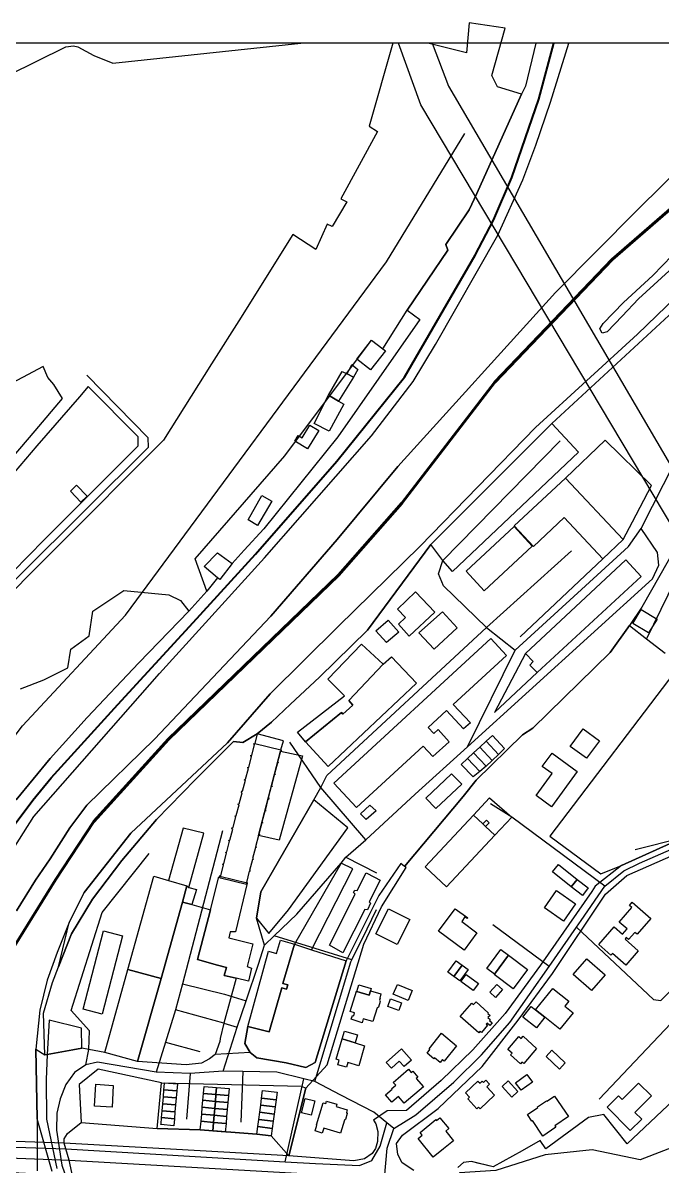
# Model space of a CAD drawing. Header units: millimetres. Extents: x 2635158 to 2636580, y 5834609 to 5836244.
# Drawn here: x 2635887 to 2636179, y 5835722 to 5836244 of the extents above; entities that cross this region are included whole.
import ezdxf

# ---------------------------------------------------------------- set-up
doc = ezdxf.new("R2010")
doc.units = ezdxf.units.MM
for name, color, linetype in [('IRT_OpenStreetMap_Vector geometry_amenity_parking', 44, 'Continuous'), ('IRT_OpenStreetMap_Vector geometry_barrier_fence', 90, 'Continuous'), ('IRT_OpenStreetMap_Vector geometry_building_civic', 10, 'Continuous'), ('IRT_OpenStreetMap_Vector geometry_building_commercial', 10, 'Continuous'), ('IRT_OpenStreetMap_Vector geometry_building_garage', 10, 'Continuous'), ('IRT_OpenStreetMap_Vector geometry_building_house', 10, 'Continuous'), ('IRT_OpenStreetMap_Vector geometry_building_industrial', 10, 'Continuous'), ('IRT_OpenStreetMap_Vector geometry_building_residential', 10, 'Continuous'), ('IRT_OpenStreetMap_Vector geometry_building_retail', 10, 'Continuous'), ('IRT_OpenStreetMap_Vector geometry_building_yes', 10, 'Continuous'), ('IRT_OpenStreetMap_Vector geometry_highway_living_street', 220, 'Continuous'), ('IRT_OpenStreetMap_Vector geometry_highway_path', 220, 'Continuous'), ('IRT_OpenStreetMap_Vector geometry_highway_residential', 220, 'Continuous'), ('IRT_OpenStreetMap_Vector geometry_highway_secondary', 220, 'Continuous'), ('IRT_OpenStreetMap_Vector geometry_highway_service', 220, 'Continuous'), ('IRT_OpenStreetMap_Vector geometry_highway_steps', 220, 'Continuous'), ('IRT_OpenStreetMap_Vector geometry_landuse_brownfield', 60, 'Continuous'), ('IRT_OpenStreetMap_Vector geometry_landuse_commercial', 60, 'Continuous'), ('IRT_OpenStreetMap_Vector geometry_landuse_forest', 60, 'Continuous'), ('IRT_OpenStreetMap_Vector geometry_landuse_garages', 60, 'Continuous'), ('IRT_OpenStreetMap_Vector geometry_landuse_grass', 60, 'Continuous'), ('IRT_OpenStreetMap_Vector geometry_landuse_residential', 60, 'Continuous'), ('IRT_OpenStreetMap_Vector geometry_man_made_bridge', 30, 'Continuous'), ('IRT_OpenStreetMap_Vector geometry_natural_bare_rock', 72, 'Continuous'), ('IRT_OpenStreetMap_Vector geometry_natural_cliff', 72, 'Continuous'), ('IRT_OpenStreetMap_Vector geometry_natural_scrub', 72, 'Continuous'), ('IRT_OpenStreetMap_Vector geometry_power_line', 154, 'Continuous'), ('IRT_OpenStreetMap_Vector geometry_power_minor_line', 154, 'Continuous'), ('IRT_OpenStreetMap_Vector geometry_unknown', 7, 'Continuous')]:
    doc.layers.add(name, color=color, linetype=linetype)
for name, color, linetype, lineweight in [('IRT_OpenStreetMap_Vector geometry_highway_footway', 220, 'Continuous', 30), ('IRT_OpenStreetMap_Vector geometry_highway_primary', 220, 'Continuous', 40), ('IRT_OpenStreetMap_Vector geometry_waterway_river', 130, 'Continuous', 60)]:
    doc.layers.add(name, color=color, linetype=linetype, lineweight=lineweight)

msp = doc.modelspace()

# ---------------------------------------------------------------- linework, layer by layer
msp.add_lwpolyline([(2635161.27, 5834613.55), (2636575.35, 5834613.55), (2636575.35, 5836234.65), (2635161.27, 5836234.65)], close=True)
at = {"layer": 'IRT_OpenStreetMap_Vector geometry_amenity_parking'}
for points in [[(2636083.36, 5835993.41), (2636078.96, 5835998.54), (2636073.55, 5836005.74), (2636128.69, 5836061.09), (2636140.91, 5836047.93), (2636083.36, 5835993.41)], [(2636051.8, 5835951.05), (2636055.51, 5835954.44), (2636066.94, 5835942.42), (2636026.64, 5835904.4), (2636016.22, 5835915.63), (2636032.75, 5835929), (2636033.3, 5835928.34), (2636037.83, 5835932.36), (2636036.1, 5835934.5), (2636051.8, 5835951.05)], [(2636004.78, 5835911.45), (2636014.81, 5835909.29), (2636004.3, 5835870.77), (2635994.8, 5835872.84), (2636004.78, 5835911.45)], [(2635995.88, 5835847.11), (2635993.92, 5835835.17), (2635999.46, 5835828.19), (2636008.54, 5835839), (2636035.62, 5835876.42), (2636020.12, 5835889.21), (2635995.88, 5835847.11)], [(2636093.03, 5835882.2), (2636100.24, 5835890.02), (2636110.49, 5835881.26), (2636102.78, 5835873.07), (2636098.53, 5835877.06), (2636100.14, 5835878.73), (2636098.86, 5835879.92), (2636097.29, 5835878.21), (2636093.03, 5835882.2)], [(2636011.28, 5835823.2), (2636019, 5835820.71), (2636037.91, 5835857.63), (2636032.58, 5835860.28), (2636011.28, 5835823.2)], [(2635984.55, 5835807.72), (2635978.95, 5835787.16), (2635977.31, 5835780.12), (2635977.1, 5835778.75), (2635975.02, 5835772.95), (2635972.47, 5835770.91), (2635968.83, 5835768.94), (2635961.7, 5835768.18), (2635939.51, 5835769.65), (2635950.3, 5835807.56), (2635960.01, 5835842.49), (2635964.35, 5835841.31), (2635972.8, 5835839), (2635966.98, 5835816.2), (2635976.03, 5835813.71), (2635980.13, 5835812.58), (2635979.14, 5835808.97), (2635984.55, 5835807.72)], [(2635924.02, 5835829.35), (2635932.66, 5835827.12), (2635923.33, 5835791.37), (2635914.68, 5835793.61), (2635924.02, 5835829.35)], [(2635899.2, 5835788.51), (2635898.2, 5835772.92), (2635914.07, 5835775.75), (2635913.97, 5835784.85), (2635899.2, 5835788.51)]]:
    msp.add_lwpolyline(points, dxfattribs=at)
at = {"layer": 'IRT_OpenStreetMap_Vector geometry_barrier_fence'}
for points in [[(2635858.53, 5836017.6), (2635892.76, 5836057.62), (2635905.27, 5836072.37), (2635901.38, 5836078.78), (2635898.5, 5836082.09), (2635896.43, 5836086.99), (2635780.48, 5836025.44)], [(2635875.27, 5835985.91), (2635896.94, 5836007.94), (2635939.79, 5836050.83), (2635939.87, 5836054.91), (2635917.04, 5836077.92), (2635913.06, 5836073.27), (2635893.5, 5836050.83), (2635862.41, 5836014.28)], [(2635813.33, 5835914.94), (2635901.38, 5836003.19), (2635951.43, 5836053.36)], [(2636161.37, 5836008), (2636165.61, 5836016.09), (2636174.27, 5836032.64), (2636153.09, 5836053.48), (2636134.93, 5836036.13)], [(2636152.12, 5835999.18), (2636114.28, 5835963.58)], [(2635989.88, 5835785.68), (2635988.61, 5835777.95), (2635990.96, 5835773.72), (2635994.02, 5835771.29), (2636007.39, 5835769.13), (2636016.44, 5835766.91), (2636020.73, 5835769.24), (2636034.81, 5835815.63)]]:
    msp.add_lwpolyline(points, dxfattribs=at)
at = {"layer": 'IRT_OpenStreetMap_Vector geometry_building_civic'}
for points in [[(2636012.64, 5835920.1), (2636034.04, 5835936.64), (2636026.42, 5835944.33), (2636041.79, 5835960.27), (2636051.8, 5835951.05), (2636036.1, 5835934.5), (2636037.83, 5835932.36), (2636033.3, 5835928.34), (2636032.75, 5835929), (2636016.22, 5835915.63), (2636012.64, 5835920.1)], [(2635989.85, 5835903.62), (2635989.97, 5835904.09), (2635990.3, 5835903.99), (2635991.59, 5835908.96), (2635991.24, 5835909.05), (2635991.36, 5835909.51), (2635991.7, 5835909.42), (2635993, 5835914.43), (2635992.65, 5835914.52), (2635992.8, 5835915.04), (2635993.13, 5835914.95), (2636004.93, 5835911.95), (2636005.13, 5835911.89), (2636005.07, 5835911.38), (2636004.78, 5835911.45), (2636003.48, 5835906.38), (2636003.75, 5835906.31), (2636003.67, 5835905.97), (2636003.39, 5835906.04), (2636002.07, 5835900.97), (2636002.35, 5835900.88), (2636002.28, 5835900.56), (2636001.99, 5835900.63), (2636000.67, 5835895.56), (2636000.96, 5835895.47), (2636000.87, 5835895.13), (2636000.58, 5835895.2), (2635999.27, 5835890.13), (2635999.55, 5835890.06), (2635999.39, 5835889.39), (2635999.1, 5835889.46), (2635997.78, 5835884.36), (2635998.07, 5835884.28), (2635997.98, 5835883.96), (2635997.69, 5835884.02), (2635996.38, 5835878.95), (2635996.66, 5835878.87), (2635996.57, 5835878.52), (2635996.29, 5835878.61), (2635994.98, 5835873.53), (2635995.27, 5835873.46), (2635995.08, 5835872.77), (2635994.8, 5835872.84), (2635993.49, 5835867.78), (2635993.78, 5835867.7), (2635993.7, 5835867.37), (2635993.41, 5835867.44), (2635992.08, 5835862.32), (2635992.37, 5835862.24), (2635992.28, 5835861.9), (2635991.99, 5835861.97), (2635990.68, 5835856.89), (2635990.96, 5835856.82), (2635990.88, 5835856.48), (2635990.59, 5835856.55), (2635989.29, 5835851.48), (2635989.57, 5835851.42), (2635989.58, 5835851.06), (2635977.13, 5835854.23), (2635977.16, 5835854.58), (2635977.51, 5835854.51), (2635978.8, 5835859.49), (2635978.46, 5835859.58), (2635978.58, 5835860.05), (2635978.92, 5835859.95), (2635980.21, 5835864.95), (2635979.87, 5835865.03), (2635979.98, 5835865.46), (2635980.31, 5835865.37), (2635981.6, 5835870.37), (2635981.28, 5835870.45), (2635981.39, 5835870.9), (2635981.73, 5835870.82), (2635983.01, 5835875.78), (2635982.67, 5835875.87), (2635982.87, 5835876.67), (2635983.22, 5835876.57), (2635984.49, 5835881.53), (2635984.15, 5835881.61), (2635984.28, 5835882.06), (2635984.61, 5835881.97), (2635985.9, 5835886.96), (2635985.56, 5835887.05), (2635985.68, 5835887.51), (2635986.02, 5835887.42), (2635987.3, 5835892.39), (2635986.96, 5835892.49), (2635987.15, 5835893.23), (2635987.5, 5835893.14), (2635988.78, 5835898.14), (2635988.45, 5835898.22), (2635988.56, 5835898.66), (2635988.9, 5835898.56), (2635990.18, 5835903.54), (2635989.85, 5835903.62)], [(2636093.03, 5835882.2), (2636097.29, 5835878.21), (2636098.53, 5835877.06), (2636102.78, 5835873.07), (2636080.69, 5835849.46), (2636070.86, 5835858.57), (2636093.03, 5835882.2)]]:
    msp.add_lwpolyline(points, dxfattribs=at)
at = {"layer": 'IRT_OpenStreetMap_Vector geometry_building_commercial'}
msp.add_lwpolyline([(2635962.05, 5835849.93), (2635960.01, 5835842.49), (2635950.3, 5835807.56), (2635935.11, 5835811.72), (2635946.96, 5835854.34), (2635953.61, 5835852.4), (2635962.05, 5835849.93)], dxfattribs=at)
at = {"layer": 'IRT_OpenStreetMap_Vector geometry_building_garage'}
for points in [[(2636039.66, 5836090.45), (2636046.43, 5836099.01), (2636051.56, 5836095.13), (2636052.79, 5836094.21), (2636045.96, 5836085.53), (2636039.66, 5836090.45)], [(2636131.73, 5835859.65), (2636140.31, 5835852.79), (2636137.62, 5835849.51), (2636129.09, 5835856.36), (2636131.73, 5835859.65)], [(2636081.23, 5835810.53), (2636085.13, 5835815.7), (2636087.84, 5835813.72), (2636084.03, 5835808.5), (2636081.23, 5835810.53)], [(2636086.73, 5835806.53), (2636084.03, 5835808.5), (2636087.84, 5835813.72), (2636090.55, 5835811.74), (2636086.73, 5835806.53)], [(2636089.56, 5835809.42), (2636095.21, 5835805.29), (2636092.79, 5835802.05), (2636087.16, 5835806.19), (2636089.56, 5835809.42)], [(2636045.37, 5835800.01), (2636039.67, 5835801.68), (2636040.64, 5835804.66), (2636046.25, 5835803.01), (2636045.95, 5835801.95), (2636045.37, 5835800.01)], [(2636039.99, 5835781.81), (2636038.93, 5835778.17), (2636032.98, 5835779.96), (2636034.06, 5835783.6), (2636039.99, 5835781.81)], [(2636064.68, 5835770.32), (2636061.38, 5835767.35), (2636059.08, 5835769.89), (2636055.46, 5835766.62), (2636053.15, 5835769.19), (2636060.07, 5835775.42), (2636064.68, 5835770.32)], [(2636134.9, 5835769.06), (2636132.19, 5835766.22), (2636126.1, 5835772.01), (2636128.8, 5835774.85), (2636134.9, 5835769.06)], [(2635951.61, 5835756.68), (2635951.86, 5835759.63), (2635951.71, 5835759.66), (2635951.73, 5835759.95), (2635957.78, 5835759.48), (2635957.48, 5835756.22), (2635951.61, 5835756.68)], [(2635969.97, 5835758.32), (2635975.65, 5835757.87), (2635975.37, 5835754.6), (2635969.67, 5835755.1), (2635969.97, 5835758.32)], [(2635975.65, 5835757.87), (2635981.34, 5835757.38), (2635981.06, 5835754.11), (2635975.37, 5835754.6), (2635975.65, 5835757.87)], [(2636110.54, 5835753.38), (2636106.02, 5835758.32), (2636108.84, 5835760.86), (2636113.28, 5835755.95), (2636110.54, 5835753.38)], [(2635951.09, 5835750.34), (2635951.35, 5835753.54), (2635957.21, 5835753.07), (2635956.93, 5835749.87), (2635951.09, 5835750.34)], [(2635951.35, 5835753.54), (2635951.61, 5835756.68), (2635957.48, 5835756.22), (2635957.21, 5835753.07), (2635951.35, 5835753.54)], [(2635974.82, 5835748.29), (2635969.12, 5835748.78), (2635969.4, 5835751.96), (2635975.1, 5835751.47), (2635974.82, 5835748.29)], [(2635975.1, 5835751.47), (2635969.4, 5835751.96), (2635969.67, 5835755.1), (2635975.37, 5835754.6), (2635975.1, 5835751.47)], [(2635981.06, 5835754.11), (2635980.78, 5835750.97), (2635975.1, 5835751.47), (2635975.37, 5835754.6), (2635981.06, 5835754.11)], [(2635995.79, 5835749.77), (2635996.21, 5835752.93), (2636002.85, 5835752.17), (2636002.42, 5835748.99), (2635995.79, 5835749.77)], [(2635996.68, 5835756.48), (2636003.32, 5835755.64), (2636002.85, 5835752.17), (2635996.21, 5835752.93), (2635996.68, 5835756.48)], [(2636014.48, 5835746.2), (2636016.16, 5835752.76), (2636020.45, 5835751.68), (2636018.77, 5835745.1), (2636014.48, 5835746.2)], [(2635950.55, 5835744.04), (2635950.83, 5835747.22), (2635956.65, 5835746.75), (2635956.37, 5835743.56), (2635950.55, 5835744.04)], [(2635950.83, 5835747.22), (2635951.09, 5835750.34), (2635956.93, 5835749.87), (2635956.65, 5835746.75), (2635950.83, 5835747.22)], [(2635974.54, 5835745.13), (2635968.85, 5835745.62), (2635969.12, 5835748.78), (2635974.82, 5835748.29), (2635974.54, 5835745.13)], [(2635980.5, 5835747.8), (2635980.23, 5835744.64), (2635974.54, 5835745.13), (2635974.82, 5835748.29), (2635980.5, 5835747.8)], [(2635974.82, 5835748.29), (2635975.1, 5835751.47), (2635980.78, 5835750.97), (2635980.5, 5835747.8), (2635974.82, 5835748.29)], [(2635994.93, 5835743.21), (2635995.36, 5835746.49), (2636001.96, 5835745.62), (2636001.53, 5835742.4), (2635994.93, 5835743.21)], [(2635995.79, 5835749.77), (2636002.42, 5835748.99), (2636001.96, 5835745.62), (2635995.36, 5835746.49), (2635995.79, 5835749.77)], [(2635950.13, 5835740.84), (2635950.15, 5835741.14), (2635950.31, 5835741.13), (2635950.55, 5835744.04), (2635956.37, 5835743.56), (2635956.09, 5835740.32), (2635950.13, 5835740.84)], [(2635968.22, 5835738.43), (2635968.56, 5835742.37), (2635974.26, 5835741.88), (2635973.93, 5835737.94), (2635968.22, 5835738.43)], [(2635974.26, 5835741.88), (2635968.56, 5835742.37), (2635968.85, 5835745.62), (2635974.54, 5835745.13), (2635974.26, 5835741.88)], [(2635979.95, 5835741.39), (2635979.61, 5835737.45), (2635973.93, 5835737.94), (2635974.26, 5835741.88), (2635979.95, 5835741.39)], [(2635980.23, 5835744.64), (2635979.95, 5835741.39), (2635974.26, 5835741.88), (2635974.54, 5835745.13), (2635980.23, 5835744.64)], [(2635994.49, 5835739.93), (2635994.93, 5835743.21), (2636001.53, 5835742.4), (2636001.07, 5835739.09), (2635994.49, 5835739.93)], [(2635994.49, 5835739.93), (2636001.07, 5835739.09), (2636000.61, 5835735.69), (2635994.05, 5835736.56), (2635994.49, 5835739.93)]]:
    msp.add_lwpolyline(points, dxfattribs=at)
at = {"layer": 'IRT_OpenStreetMap_Vector geometry_building_house'}
for points in [[(2636117.67, 5835811.76), (2636111.05, 5835802.93), (2636102.36, 5835809.42), (2636102.51, 5835809.62), (2636108.98, 5835818.25), (2636117.67, 5835811.76)], [(2636132.37, 5835784.4), (2636125.52, 5835789.97), (2636121.36, 5835793.35), (2636129.27, 5835803.02), (2636136.45, 5835797.18), (2636134.64, 5835794.96), (2636138.46, 5835791.85), (2636132.37, 5835784.4)], [(2636035.64, 5835769.16), (2636035.02, 5835767.06), (2636031.08, 5835768.22), (2636031.7, 5835770.31), (2636030.26, 5835770.72), (2636032.98, 5835779.96), (2636038.93, 5835778.17), (2636043.26, 5835776.9), (2636040.55, 5835767.73), (2636035.64, 5835769.16)], [(2636056.32, 5835760.16), (2636063.27, 5835766.21), (2636064.59, 5835764.69), (2636065.23, 5835765.24), (2636067.58, 5835762.53), (2636066.87, 5835761.94), (2636070.12, 5835758.13), (2636061.32, 5835750.66), (2636058.78, 5835753.74), (2636055.68, 5835751.16), (2636052.82, 5835754.51), (2636055.82, 5835757.07), (2636055.61, 5835757.31), (2636057.49, 5835758.92), (2636056.32, 5835760.16)], [(2636174.27, 5835754.03), (2636166.72, 5835746.46), (2636169.8, 5835743.41), (2636164.51, 5835738.24), (2636154.05, 5835748.83), (2636159.24, 5835754), (2636160.93, 5835752.29), (2636168.38, 5835759.86), (2636174.27, 5835754.03)], [(2636126.3, 5835751.72), (2636126.47, 5835751.52), (2636130.01, 5835753.92), (2636136.34, 5835744.59), (2636130.15, 5835740.37), (2636130.65, 5835739.66), (2636124.72, 5835735.62), (2636119.9, 5835742.67), (2636119.63, 5835742.5), (2636117.62, 5835745.46), (2636122.37, 5835748.7), (2636122.23, 5835748.93), (2636126.3, 5835751.72)]]:
    msp.add_lwpolyline(points, dxfattribs=at)
at = {"layer": 'IRT_OpenStreetMap_Vector geometry_building_industrial'}
msp.add_lwpolyline([(2636029.13, 5835896.84), (2636100.97, 5835962.86), (2636108.09, 5835955.12), (2636083.69, 5835932.7), (2636091.56, 5835924.35), (2636088.39, 5835921.53), (2636080.68, 5835929.93), (2636072.32, 5835922.27), (2636074.9, 5835919.44), (2636076.86, 5835921.23), (2636081.89, 5835915.71), (2636074.41, 5835908.9), (2636070.04, 5835913.69), (2636039.52, 5835885.63), (2636029.13, 5835896.84)], dxfattribs=at)
at = {"layer": 'IRT_OpenStreetMap_Vector geometry_building_residential'}
for points in [[(2636026.78, 5836073.9), (2636032.97, 5836084.76), (2636035.21, 5836083.63), (2636038.18, 5836082.18), (2636031.35, 5836071.29), (2636026.78, 5836073.9)], [(2636026.78, 5836073.9), (2636031.35, 5836071.29), (2636033.78, 5836069.91), (2636027.05, 5836057.5), (2636020.18, 5836061.02), (2636026.78, 5836073.9)], [(2636018.26, 5836060.24), (2636022.39, 5836057.77), (2636017.1, 5836049.45), (2636011.31, 5836052.95), (2636012.94, 5836055.56), (2636014.67, 5836054.5), (2636018.26, 5836060.24)], [(2635990, 5836016.99), (2635996.29, 5836028.13), (2636000.83, 5836025.54), (2635994.32, 5836014.39), (2635990, 5836016.99)], [(2635982.73, 5835997.11), (2635977.11, 5835989.79), (2635976.13, 5835990.6), (2635969.93, 5835995.74), (2635976.08, 5836001.99), (2635982.73, 5835997.11)], [(2636121.65, 5835891.18), (2636128.92, 5835901.18), (2636124.41, 5835904.46), (2636128.87, 5835910.49), (2636140.3, 5835902.15), (2636128.58, 5835886.02), (2636121.65, 5835891.18)], [(2636139.61, 5835841.61), (2636134.09, 5835833.8), (2636125.45, 5835839.92), (2636130.92, 5835847.7), (2636139.61, 5835841.61)], [(2636159.48, 5835833.38), (2636165.26, 5835839.97), (2636164.2, 5835840.9), (2636165.52, 5835842.4), (2636173.96, 5835834.94), (2636167.67, 5835827.77), (2636166.73, 5835828.59), (2636163.85, 5835825.35), (2636162.78, 5835826.23), (2636162.19, 5835825.55), (2636168.25, 5835820.18), (2636162.55, 5835813.69), (2636156.42, 5835819.04), (2636155.72, 5835818.25), (2636150.19, 5835823.08), (2636157.29, 5835831.15), (2636161.09, 5835827.84), (2636163.12, 5835830.19), (2636159.48, 5835833.38)], [(2636048.36, 5835827.94), (2636054.1, 5835839.37), (2636063.88, 5835834.49), (2636058.1, 5835823.14), (2636048.36, 5835827.94)], [(2636077.02, 5835829.16), (2636084.62, 5835839.37), (2636090.34, 5835835.22), (2636090.12, 5835834.94), (2636089.1, 5835835.69), (2636087.58, 5835833.6), (2636094.57, 5835828.51), (2636088.78, 5835820.57), (2636077.02, 5835829.16)], [(2636138.55, 5835809.45), (2636144.81, 5835816.53), (2636153.16, 5835809.29), (2636146.95, 5835802.14), (2636138.55, 5835809.45)], [(2636049.54, 5835794.47), (2636048.97, 5835794.16), (2636047.07, 5835787.89), (2636042.54, 5835789.19), (2636042.14, 5835787.37), (2636037.15, 5835788.96), (2636037.65, 5835790.69), (2636038.3, 5835790.5), (2636038.69, 5835791.86), (2636036.73, 5835792.45), (2636039.5, 5835801.74), (2636039.67, 5835801.68), (2636045.37, 5835800.01), (2636045.95, 5835801.95), (2636050.71, 5835800.61), (2636050.15, 5835798.54), (2636050.28, 5835798.51), (2636050.03, 5835797.66), (2636050.33, 5835797.09), (2636049.54, 5835794.47)], [(2636092.2, 5835796.35), (2636093.03, 5835795.64), (2636094.24, 5835796.97), (2636099.75, 5835791.97), (2636099.48, 5835791.64), (2636100.53, 5835790.74), (2636099.58, 5835789.77), (2636100.58, 5835788.8), (2636100.27, 5835788.45), (2636101.53, 5835787.36), (2636100.46, 5835786.11), (2636099.19, 5835787.19), (2636098.76, 5835786.69), (2636099.34, 5835786.2), (2636096.61, 5835782.99), (2636096.02, 5835783.49), (2636095.37, 5835782.72), (2636086.94, 5835790.21), (2636092.2, 5835796.35)], [(2636077.69, 5835769.23), (2636075.15, 5835771.29), (2636074.88, 5835770.96), (2636071.75, 5835773.56), (2636073.09, 5835775.2), (2636072.68, 5835775.53), (2636078.32, 5835782.56), (2636085.28, 5835776.87), (2636079.65, 5835769.89), (2636078.79, 5835770.58), (2636077.69, 5835769.23)], [(2636108.59, 5835775.2), (2636113.69, 5835781.17), (2636114.82, 5835780.26), (2636115.67, 5835781.19), (2636121.83, 5835775.66), (2636115.97, 5835768.72), (2636115.1, 5835769.41), (2636114.41, 5835768.54), (2636109.91, 5835772.7), (2636110.65, 5835773.44), (2636108.59, 5835775.2)], [(2635919.87, 5835749.3), (2635920.45, 5835759.36), (2635928.44, 5835758.76), (2635927.92, 5835748.85), (2635919.87, 5835749.3)], [(2636096.02, 5835759.72), (2636096.96, 5835760.64), (2636097.53, 5835760.06), (2636098.63, 5835761.14), (2636100.33, 5835759.29), (2636099.03, 5835758.08), (2636102.59, 5835754.3), (2636096.07, 5835748.06), (2636095.33, 5835748.87), (2636094.51, 5835748.14), (2636090.46, 5835752.67), (2636091.2, 5835753.38), (2636089.36, 5835755.42), (2636094.98, 5835760.66), (2636096.02, 5835759.72)], [(2636020.62, 5835738), (2636021.39, 5835740.67), (2636021.24, 5835740.72), (2636024.27, 5835750.85), (2636025.53, 5835750.45), (2636025.92, 5835751.58), (2636030.54, 5835750.24), (2636030.25, 5835749.19), (2636035.33, 5835747.62), (2636034.99, 5835746.44), (2636035.31, 5835745.87), (2636034.56, 5835743.26), (2636033.99, 5835742.94), (2636032.28, 5835736.98), (2636024.56, 5835739.25), (2636023.93, 5835736.94), (2636020.62, 5835738)], [(2636068.58, 5835737.33), (2636075.78, 5835743.17), (2636076.15, 5835742.72), (2636077.56, 5835743.92), (2636081.67, 5835739.09), (2636080.33, 5835737.89), (2636083.89, 5835733.46), (2636079.32, 5835729.73), (2636079.22, 5835729.86), (2636074.57, 5835726.03), (2636067.75, 5835734.52), (2636069.6, 5835736), (2636068.58, 5835737.33)]]:
    msp.add_lwpolyline(points, dxfattribs=at)
at = {"layer": 'IRT_OpenStreetMap_Vector geometry_building_retail'}
msp.add_lwpolyline([(2635999.62, 5835783.18), (2635989.88, 5835785.68), (2635999.36, 5835820.09), (2636003.08, 5835819.03), (2636004.89, 5835825.13), (2636011.28, 5835823.2), (2636005.97, 5835805.32), (2636008.21, 5835804.69), (2636007.63, 5835802.67), (2636005.4, 5835803.31), (2635999.62, 5835783.18)], dxfattribs=at)
at = {"layer": 'IRT_OpenStreetMap_Vector geometry_building_yes'}
for points in [[(2636040.21, 5836085.64), (2636038.18, 5836082.18), (2636035.21, 5836083.63), (2636037.37, 5836087.92), (2636040.21, 5836085.64)], [(2636111.61, 5836014.24), (2636134.93, 5836036.13), (2636161.37, 5836008), (2636152.12, 5835999.18), (2636134.4, 5836018.05), (2636120.41, 5836004.85), (2636111.61, 5836014.24)], [(2635916.48, 5836027.82), (2635913.64, 5836025.14), (2635908.85, 5836030.2), (2635911.68, 5836032.88), (2635916.48, 5836027.82)], [(2636097.93, 5835984.68), (2636089.66, 5835993.54), (2636111.55, 5836013.93), (2636119.82, 5836005.06), (2636097.93, 5835984.68)], [(2636162.55, 5835998.73), (2636169.54, 5835991.16), (2636122.11, 5835947.38), (2636118.68, 5835950.73), (2636120.26, 5835952.3), (2636116.67, 5835955.96), (2636162.55, 5835998.73)], [(2636066.43, 5835984.11), (2636075.31, 5835974.86), (2636063.67, 5835963.95), (2636058.76, 5835969.39), (2636061.9, 5835972.51), (2636058.2, 5835976.29), (2636066.43, 5835984.11)], [(2636169.61, 5835976.1), (2636176.81, 5835971.62), (2636172.95, 5835965.4), (2636165.8, 5835969.77), (2636169.61, 5835976.1)], [(2636058.87, 5835965.74), (2636053.26, 5835961.07), (2636048.37, 5835966.27), (2636054.03, 5835971.22), (2636058.87, 5835965.74)], [(2636078.77, 5835975.05), (2636085.57, 5835967.72), (2636075.06, 5835957.92), (2636068.02, 5835965.4), (2636078.77, 5835975.05)], [(2636006.2, 5835916.05), (2635994.15, 5835919.25), (2635993.13, 5835914.95), (2636004.93, 5835911.95), (2636006.2, 5835916.05)], [(2636137.12, 5835913.57), (2636143.08, 5835921.61), (2636150.56, 5835916.19), (2636144.63, 5835908.13), (2636137.12, 5835913.57)], [(2636098.7, 5835915.96), (2636104.39, 5835909.88), (2636101.58, 5835907.16), (2636095.91, 5835913.18), (2636098.7, 5835915.96)], [(2636101.65, 5835918.54), (2636107.19, 5835912.6), (2636104.39, 5835909.88), (2636098.7, 5835915.96), (2636101.65, 5835918.54)], [(2636090.27, 5835908.12), (2636095.89, 5835902.08), (2636092.81, 5835899.63), (2636087.42, 5835905.38), (2636090.27, 5835908.12)], [(2636092.94, 5835910.65), (2636098.7, 5835904.61), (2636095.89, 5835902.08), (2636090.27, 5835908.12), (2636092.94, 5835910.65)], [(2636095.91, 5835913.18), (2636101.58, 5835907.16), (2636098.7, 5835904.61), (2636092.94, 5835910.65), (2636095.91, 5835913.18)], [(2636082.93, 5835901.06), (2636087.64, 5835896.3), (2636075.77, 5835885.15), (2636071.2, 5835889.98), (2636082.93, 5835901.06)], [(2636045.59, 5835886.8), (2636048.47, 5835884.19), (2636043.96, 5835880.12), (2636041.37, 5835882.85), (2636045.59, 5835886.8)], [(2635969.87, 5835873.91), (2635960.36, 5835876.27), (2635953.61, 5835852.4), (2635962.05, 5835849.93), (2635963.02, 5835849.08), (2635969.87, 5835873.91)], [(2635989.58, 5835851.06), (2635984.21, 5835828.84), (2635981.84, 5835828.86), (2635981.28, 5835826.2), (2635992.15, 5835823.4), (2635989.63, 5835813.03), (2635991.61, 5835812.33), (2635990.24, 5835806.4), (2635984.55, 5835807.72), (2635979.14, 5835808.97), (2635980.13, 5835812.58), (2635976.03, 5835813.71), (2635966.98, 5835816.2), (2635972.8, 5835839), (2635976.65, 5835854.08), (2635977.47, 5835853.54), (2635989.24, 5835850.61), (2635989.58, 5835851.06)], [(2636043.98, 5835855.77), (2636047.7, 5835853.88), (2636050.42, 5835852.5), (2636045.28, 5835842.55), (2636045.95, 5835841.94), (2636044.54, 5835838.92), (2636043.38, 5835839.07), (2636033.27, 5835819.36), (2636027.19, 5835822.79), (2636039.01, 5835846.02), (2636038.12, 5835846.92), (2636038.78, 5835847.96), (2636039.86, 5835847.78), (2636043.98, 5835855.77)], [(2636145.29, 5835849.01), (2636142.73, 5835845.5), (2636137.62, 5835849.51), (2636140.31, 5835852.79), (2636145.29, 5835849.01)], [(2635966.41, 5835848.22), (2635964.35, 5835841.31), (2635960.01, 5835842.49), (2635962.05, 5835849.93), (2635963.02, 5835849.08), (2635966.41, 5835848.22)], [(2636108.98, 5835818.25), (2636102.51, 5835809.62), (2636099.07, 5835812.18), (2636105.54, 5835820.81), (2636108.98, 5835818.25)], [(2635935.11, 5835811.72), (2635950.3, 5835807.56), (2635939.51, 5835769.65), (2635924.54, 5835773.78), (2635935.11, 5835811.72)], [(2636056.26, 5835800.37), (2636058.24, 5835804.85), (2636064.97, 5835802.05), (2636063.09, 5835797.57), (2636056.26, 5835800.37)], [(2636100.42, 5835801.29), (2636103.64, 5835804.91), (2636106.26, 5835802.59), (2636103.05, 5835798.97), (2636100.42, 5835801.29)], [(2636058.94, 5835793.02), (2636053.84, 5835794.81), (2636055.04, 5835798.23), (2636060.14, 5835796.44), (2636058.94, 5835793.02)], [(2636125.52, 5835789.97), (2636121.76, 5835785.12), (2636115.56, 5835789.9), (2636119.37, 5835794.81), (2636121.36, 5835793.35), (2636125.52, 5835789.97)], [(2636114.73, 5835756.57), (2636112.22, 5835759.99), (2636117.34, 5835763.74), (2636119.87, 5835760.27), (2636114.73, 5835756.57)]]:
    msp.add_lwpolyline(points, dxfattribs=at)
at = {"layer": 'IRT_OpenStreetMap_Vector geometry_highway_footway'}
for points in [[(2635848.1, 5835804.55), (2635858.94, 5835826.73), (2635874.25, 5835853.17), (2635882.75, 5835866.58), (2635892.22, 5835881.58), (2635949.64, 5835946.79), (2635997.55, 5835999.67), (2636046.36, 5836055.35), (2636065.43, 5836080.14), (2636075.63, 5836097.06), (2636104.14, 5836147.09), (2636115.48, 5836172.26), (2636121.47, 5836188.2), (2636128.18, 5836207.79), (2636136.52, 5836234.65)], [(2636037.42, 5835816.18), (2636001.99, 5835827)], [(2636006.9, 5835723.9), (2636015.47, 5835761.76)], [(2635906.85, 5835729.83), (2636006.9, 5835723.9), (2636020.77, 5835723.06), (2636040.98, 5835722.21), (2636046.53, 5835724.43), (2636050.32, 5835731.07), (2636053.46, 5835741.69)], [(2635843.14, 5835731.92), (2635852.63, 5835731.55), (2635861.04, 5835731.28), (2635906.85, 5835729.83)]]:
    msp.add_lwpolyline(points, dxfattribs=at)
at = {"layer": 'IRT_OpenStreetMap_Vector geometry_highway_living_street'}
msp.add_lwpolyline([(2635754.55, 5835910.9), (2635778.17, 5835901.87), (2635786.99, 5835902), (2635794.75, 5835904.61), (2635803.16, 5835909.74), (2635812.91, 5835918.01), (2635886.02, 5835992.12), (2635944.6, 5836050.15), (2635944.43, 5836054.47), (2635916.32, 5836083.04)], dxfattribs=at)
at = {"layer": 'IRT_OpenStreetMap_Vector geometry_highway_path'}
msp.add_lwpolyline([(2636236.07, 5835731.31), (2636235.47, 5835733.81), (2636222.41, 5835739.96), (2636215.74, 5835742.78), (2636169.04, 5835724.79), (2636147.12, 5835729.32), (2636125.68, 5835727.11), (2636103.12, 5835719.83), (2636086.66, 5835718.83), (2636086.36, 5835710.61)], dxfattribs=at)
at = {"layer": 'IRT_OpenStreetMap_Vector geometry_highway_primary'}
for points in [[(2635891.65, 5835889), (2635900.09, 5835899.24), (2635930.56, 5835932.77), (2635964.88, 5835970.12), (2635993.46, 5836001.36), (2636030.49, 5836043.82), (2636061.46, 5836082.25), (2636093.78, 5836137.85), (2636102.1, 5836153.85), (2636110.49, 5836173.36), (2636122.78, 5836209.07), (2636129.6, 5836234.65)], [(2635867.98, 5835854.22), (2635883.12, 5835877.54), (2635891.65, 5835889)]]:
    msp.add_lwpolyline(points, dxfattribs=at)
at = {"layer": 'IRT_OpenStreetMap_Vector geometry_highway_residential'}
for points in [[(2636056.65, 5835739.16), (2636066.71, 5835745.35), (2636083.93, 5835760.22), (2636096.63, 5835772.66), (2636109.62, 5835787.46), (2636127.51, 5835813.12), (2636139.97, 5835830.96), (2636142.11, 5835834.02), (2636152.99, 5835849.69), (2636161.61, 5835856.75), (2636168.76, 5835860.21), (2636211.3, 5835878.86), (2636220.91, 5835885.45), (2636244.76, 5835903.17), (2636255.53, 5835911.31), (2636259.49, 5835914.31), (2636269.74, 5835917.96), (2636308.23, 5835919.29), (2636314.75, 5835920.73), (2636326.39, 5835920.48)], [(2636244.76, 5835903.17), (2636250.38, 5835886.5), (2636238.02, 5835861.46), (2636227.06, 5835841.78), (2636196.69, 5835801.41), (2636150.44, 5835752.46)], [(2636020.5, 5835760.52), (2636036.95, 5835815.25), (2636037.42, 5835816.18), (2636044.39, 5835830.24), (2636048.75, 5835839.11)], [(2636056.65, 5835739.16), (2636053.46, 5835741.69), (2636047.4, 5835746.48), (2636032.34, 5835754.31), (2636020.5, 5835760.52), (2636015.47, 5835761.76), (2636003.12, 5835764.79), (2635987.63, 5835765.04), (2635978.62, 5835765.27), (2635963.51, 5835764.25), (2635948.11, 5835764.83), (2635921.25, 5835769.45), (2635915.9, 5835768.13), (2635910.73, 5835764.62)], [(2635910.73, 5835764.62), (2635906.83, 5835759.13), (2635904.13, 5835752.63), (2635902.69, 5835746.12), (2635902.58, 5835738.27), (2635905.03, 5835722.4), (2635909.57, 5835709.32), (2635916.53, 5835702.43)], [(2636052.27, 5835716.41), (2636053.54, 5835730.11), (2636056.65, 5835739.16)]]:
    msp.add_lwpolyline(points, dxfattribs=at)
at = {"layer": 'IRT_OpenStreetMap_Vector geometry_highway_secondary'}
for points in [[(2635843.52, 5835727.15), (2635844.89, 5835727.08), (2635908.32, 5835724.62)], [(2635908.32, 5835724.62), (2636052.27, 5835716.41)]]:
    msp.add_lwpolyline(points, dxfattribs=at)
at = {"layer": 'IRT_OpenStreetMap_Vector geometry_highway_service'}
for points in [[(2636098.87, 5835967.83), (2636111.97, 5835957.47), (2636163.71, 5836004.91), (2636169.57, 5836013.1), (2636184.91, 5836043.33), (2636198.3, 5836056.77), (2636210.86, 5836066.01), (2636222.77, 5836076.47), (2636225.91, 5836082.35), (2636232.31, 5836094.42), (2636245.32, 5836113.69)], [(2636098.87, 5835967.83), (2636079.27, 5835986.93), (2636076.98, 5835992.36), (2636078.96, 5835998.54), (2636132.51, 5836053.08)], [(2635997.58, 5835822.73), (2636001.99, 5835827), (2636012.33, 5835837.02), (2636032.58, 5835860.28), (2636034.72, 5835863.04), (2636043.75, 5835870.98), (2636066.32, 5835891.78), (2636090.17, 5835913.42), (2636174.74, 5835990.14), (2636177.69, 5835996.36), (2636177.08, 5836002.07), (2636169.57, 5836013.1)], [(2636098.87, 5835967.83), (2636137.67, 5836002.89)], [(2635995.88, 5835847.11), (2636020.12, 5835889.21), (2636023.28, 5835894.81), (2636025.93, 5835900.22), (2636098.87, 5835967.83)], [(2636090.17, 5835913.42), (2636111.97, 5835957.47)], [(2636043.75, 5835870.98), (2636023.28, 5835894.81), (2636009.14, 5835915.51)], [(2636152.99, 5835849.69), (2636110.49, 5835881.26), (2636100.79, 5835887.41)], [(2635978.34, 5835874.94), (2635960.01, 5835805.18), (2635956.91, 5835793.35)], [(2635915.9, 5835768.13), (2635917.26, 5835775.15), (2635917.63, 5835783.72), (2635909.28, 5835792.93), (2635923.39, 5835837.7), (2635944.88, 5835864.63)], [(2635978.62, 5835765.27), (2635985, 5835785.32), (2635989.2, 5835797.33), (2635994.78, 5835814.1), (2635997.58, 5835822.73), (2635993.92, 5835835.17), (2635995.88, 5835847.11)], [(2636127.51, 5835813.12), (2636101.87, 5835832.13)], [(2636139.97, 5835830.96), (2636175.27, 5835798), (2636178.54, 5835797.47), (2636193.64, 5835812.53)], [(2635960.01, 5835805.18), (2635979.21, 5835800.42), (2635989.2, 5835797.33)], [(2635978.95, 5835787.16), (2635956.91, 5835793.35), (2635952.35, 5835778.58), (2635948.11, 5835764.83)], [(2635978.95, 5835787.16), (2635985, 5835785.32)], [(2635952.35, 5835778.58), (2635967.96, 5835774.23)], [(2635963.51, 5835764.25), (2635961.86, 5835743.39)], [(2635987.63, 5835765.04), (2635986.7, 5835742.04)]]:
    msp.add_lwpolyline(points, dxfattribs=at)
at = {"layer": 'IRT_OpenStreetMap_Vector geometry_highway_steps'}
msp.add_lwpolyline([(2636034.72, 5835863.04), (2636048.61, 5835855.86)], dxfattribs=at)
at = {"layer": 'IRT_OpenStreetMap_Vector geometry_landuse_brownfield'}
msp.add_lwpolyline([(2636223.59, 5835892.45), (2636193.13, 5835946.51), (2636187.42, 5835950.88), (2636127.84, 5835872.58), (2636151.12, 5835855.42), (2636160.52, 5835859.17), (2636214.45, 5835883.47), (2636223.59, 5835892.45)], dxfattribs=at)
at = {"layer": 'IRT_OpenStreetMap_Vector geometry_landuse_commercial'}
for points in [[(2635905.95, 5835774.18), (2635898.2, 5835772.92), (2635897.22, 5835772.75), (2635896.65, 5835791.78), (2635900.64, 5835805.8), (2635903.47, 5835812.85), (2635909.45, 5835828), (2635918.92, 5835843.74), (2635932.43, 5835861.42), (2635948.18, 5835880.16), (2635966, 5835898.42), (2635977.8, 5835910.17), (2635983.32, 5835915.75), (2635987.59, 5835915.39), (2635994.15, 5835919.25), (2636000.78, 5835924.68), (2636009.36, 5835932.82), (2636022.67, 5835945.19), (2636044.5, 5835966.61), (2636073.55, 5836005.74), (2636128.69, 5836061.09), (2636188.08, 5836115.75)], [(2636193.26, 5836018.35), (2636169.8, 5835977.22), (2636164.17, 5835968.72), (2636155.46, 5835956.39), (2636120.1, 5835921.87), (2636115.43, 5835918.9), (2636094.22, 5835898.2), (2636088.3, 5835890.72), (2636061.53, 5835858.72), (2636059.74, 5835860.12), (2636049.77, 5835845.44), (2636034.81, 5835815.63), (2636020.73, 5835769.24), (2636016.44, 5835766.91), (2636007.39, 5835769.13), (2635994.02, 5835771.29), (2635990.96, 5835773.72), (2635975.02, 5835772.95), (2635972.47, 5835770.91), (2635968.83, 5835768.94), (2635961.7, 5835768.18), (2635939.51, 5835769.65), (2635924.54, 5835773.78), (2635917.26, 5835775.15), (2635914.07, 5835775.75), (2635905.95, 5835774.18)]]:
    msp.add_lwpolyline(points, dxfattribs=at)
at = {"layer": 'IRT_OpenStreetMap_Vector geometry_landuse_forest'}
msp.add_lwpolyline([(2636011.28, 5835823.2), (2636019, 5835820.71), (2636034.81, 5835815.63), (2636020.73, 5835769.24), (2636016.44, 5835766.91), (2636007.39, 5835769.13), (2635994.02, 5835771.29), (2635990.96, 5835773.72), (2635988.61, 5835777.95), (2635989.88, 5835785.68), (2635999.62, 5835783.18), (2636005.4, 5835803.31), (2636007.63, 5835802.67), (2636008.21, 5835804.69), (2636005.97, 5835805.32), (2636011.28, 5835823.2)], dxfattribs=at)
at = {"layer": 'IRT_OpenStreetMap_Vector geometry_landuse_garages'}
msp.add_lwpolyline([(2635950.49, 5835759.92), (2636014.45, 5835758.44), (2636016.45, 5835757.56), (2636008.65, 5835726.57), (2636000.61, 5835735.69), (2635994.05, 5835736.56), (2635968.22, 5835738.43), (2635948.54, 5835739.11), (2635950.49, 5835759.92)], dxfattribs=at)
at = {"layer": 'IRT_OpenStreetMap_Vector geometry_landuse_grass'}
for points in [[(2636116.67, 5835955.96), (2636102.5, 5835929.01), (2636122.11, 5835947.38), (2636118.68, 5835950.73), (2636120.26, 5835952.3), (2636116.67, 5835955.96)], [(2635900.53, 5835719.41), (2635893.67, 5835743.44), (2635893.03, 5835775.26), (2635897.22, 5835772.75), (2635898.2, 5835772.92), (2635897.76, 5835761.43), (2635897.93, 5835743.32), (2635902.65, 5835720.82)], [(2636008.65, 5835726.57), (2635906.09, 5835732.4), (2635906.04, 5835734.39), (2635907.58, 5835736.8), (2635913.8, 5835741.79), (2635948.54, 5835739.11), (2635968.22, 5835738.43), (2635994.05, 5835736.56), (2636000.61, 5835735.69), (2636008.65, 5835726.57)]]:
    msp.add_lwpolyline(points, dxfattribs=at)
at = {"layer": 'IRT_OpenStreetMap_Vector geometry_landuse_residential'}
for points in [[(2636016.45, 5835757.56), (2636026.1, 5835768.2), (2636042.86, 5835823.24), (2636051, 5835840.34), (2636062.24, 5835858.2), (2636061.53, 5835858.72), (2636088.3, 5835890.72), (2636094.22, 5835898.2), (2636115.43, 5835918.9), (2636120.1, 5835921.87), (2636155.46, 5835956.39), (2636164.17, 5835968.72), (2636171.98, 5835962.73), (2636180.59, 5835956.12)], [(2636214.45, 5835883.47), (2636160.52, 5835859.17), (2636148.56, 5835849.78), (2636147.03, 5835847.24), (2636123.51, 5835813.63), (2636107.41, 5835791.58), (2636092.7, 5835774.99), (2636078.21, 5835761.01), (2636062.43, 5835747.36), (2636053.59, 5835747.2), (2636047.32, 5835742.84), (2636048.43, 5835741.16), (2636049.35, 5835737.7), (2636049.15, 5835733.11), (2636048.15, 5835729.9), (2636046.76, 5835727.62), (2636043.27, 5835725.22), (2636038.26, 5835724.36), (2636008.65, 5835726.57), (2636016.45, 5835757.56)], [(2636065.8, 5835719.91), (2636060.48, 5835723.36), (2636058.39, 5835727.27), (2636057.88, 5835732.31), (2636060.59, 5835736.06), (2636076.78, 5835748.17), (2636096.94, 5835767.34), (2636113.43, 5835788.5), (2636129.1, 5835809.81), (2636153.33, 5835846.15), (2636163, 5835854.57), (2636220.8, 5835880.08)], [(2635950.49, 5835759.92), (2635921.56, 5835766.16), (2635912.82, 5835759.17), (2635913.8, 5835741.79), (2635948.54, 5835739.11), (2635950.49, 5835759.92)], [(2636184.36, 5835752.08), (2636163.1, 5835732.15), (2636152.45, 5835745.49), (2636145.57, 5835744.12), (2636125.97, 5835729.81), (2636123.5, 5835733.64), (2636115.18, 5835728.92), (2636102.01, 5835721.53), (2636092.13, 5835723.95), (2636088.43, 5835723.52), (2636085.82, 5835721.2)]]:
    msp.add_lwpolyline(points, dxfattribs=at)
at = {"layer": 'IRT_OpenStreetMap_Vector geometry_man_made_bridge'}
msp.add_lwpolyline([(2635843.38, 5835734.58), (2635843.14, 5835731.92), (2635843.52, 5835727.15), (2635844.06, 5835721.59), (2635844.17, 5835720.06), (2635855.4, 5835720.33), (2635909.22, 5835717.63), (2635909.46, 5835719.02), (2635908.32, 5835724.62), (2635906.85, 5835729.83), (2635906.09, 5835732.4), (2635843.38, 5835734.58)], dxfattribs=at)
at = {"layer": 'IRT_OpenStreetMap_Vector geometry_natural_bare_rock'}
msp.add_lwpolyline([(2635886.05, 5835939.86), (2635896.78, 5835944.01), (2635907.76, 5835949.41), (2635909.08, 5835957.9), (2635917.45, 5835964.08), (2635919.12, 5835975.35), (2635933.32, 5835984.75), (2635953.8, 5835982.85), (2635959.1, 5835980.18), (2635962.98, 5835975.35), (2635940.2, 5835951.74), (2635916.51, 5835926.76), (2635899.63, 5835908.07), (2635884.05, 5835889.21)], dxfattribs=at)
at = {"layer": 'IRT_OpenStreetMap_Vector geometry_natural_cliff'}
msp.add_lwpolyline([(2635828.33, 5835827.37), (2635853.51, 5835878.61), (2635887, 5835923.01), (2635934.06, 5835973.47), (2636053.27, 5836134.92), (2636089.06, 5836193.48)], dxfattribs=at)
at = {"layer": 'IRT_OpenStreetMap_Vector geometry_natural_scrub'}
for points in [[(2636114.9, 5836211.36), (2636103.88, 5836214.83), (2636101.42, 5836219.95), (2636107.44, 5836241.56), (2636090.96, 5836243.98), (2636089.8, 5836230.22), (2636072.16, 5836234.65)], [(2636056.2, 5836234.65), (2636045.26, 5836196.85), (2636049.12, 5836194.38), (2636032.43, 5836163.69), (2636035.15, 5836162.24), (2636028.5, 5836150.95), (2636026.12, 5836152.08), (2636021.03, 5836140.43), (2636010.49, 5836147.33), (2636001.06, 5836132.24), (2635986.88, 5836109.53), (2635973.39, 5836088.29), (2635951.43, 5836053.36), (2635901.38, 5836003.19), (2635813.33, 5835914.94)], [(2635884.05, 5835889.21), (2635899.63, 5835908.07), (2635916.51, 5835926.76), (2635940.2, 5835951.74), (2635962.98, 5835975.35), (2635971.22, 5835984.52), (2635965.79, 5835999.18), (2636006.87, 5836046.28), (2636046.43, 5836099.01), (2636051.56, 5836095.13), (2636062.63, 5836112.75), (2636081.25, 5836140.21), (2636080.42, 5836142.72), (2636090.97, 5836158.53), (2636094.53, 5836166.07), (2636114.9, 5836211.36)], [(2635903.47, 5835812.85), (2635908.36, 5835833.14), (2635915.23, 5835846.82), (2635936.41, 5835873.97), (2635980.58, 5835915.14), (2636000.12, 5835937.56), (2636031.15, 5835968.31), (2636068.64, 5836004.95), (2636121.35, 5836059.26), (2636167.82, 5836101.86), (2636242.72, 5836174.08)], [(2636161.56, 5836116.3), (2636174.83, 5836128.6), (2636192.5, 5836146.81), (2636199.41, 5836154.09), (2636213.06, 5836164.87), (2636224.39, 5836172.05), (2636216.59, 5836162.89), (2636202.84, 5836150.92), (2636185.83, 5836133.89), (2636168.35, 5836117.94), (2636160.91, 5836109.99), (2636154.09, 5836102.87), (2636151.74, 5836102.25), (2636150.62, 5836104.2), (2636152.21, 5836106.72), (2636161.56, 5836116.3)], [(2636188.08, 5836115.75), (2636128.69, 5836061.09), (2636073.55, 5836005.74), (2636044.5, 5835966.61), (2636022.67, 5835945.19), (2636009.36, 5835932.82), (2636000.78, 5835924.68), (2635994.15, 5835919.25), (2635987.59, 5835915.39), (2635983.32, 5835915.75), (2635977.8, 5835910.17), (2635966, 5835898.42), (2635948.18, 5835880.16), (2635932.43, 5835861.42), (2635918.92, 5835843.74), (2635909.45, 5835828), (2635903.47, 5835812.85)], [(2636189.32, 5835716.12), (2636208.66, 5835731.79), (2636219.83, 5835740.82), (2636226.7, 5835746.54), (2636230.61, 5835752.19), (2636241.41, 5835772.35), (2636243.17, 5835775.57), (2636276.83, 5835837.08), (2636275.15, 5835838.05), (2636246.88, 5835792.41), (2636219, 5835760.54), (2636206.9, 5835773.25), (2636184.36, 5835752.08), (2636163.1, 5835732.15), (2636152.45, 5835745.49), (2636145.57, 5835744.12), (2636125.97, 5835729.81), (2636123.5, 5835733.64), (2636115.18, 5835728.92), (2636102.01, 5835721.53), (2636095.62, 5835723.05), (2636092.13, 5835723.95), (2636088.43, 5835723.52), (2636085.82, 5835721.2)]]:
    msp.add_lwpolyline(points, dxfattribs=at)
at = {"layer": 'IRT_OpenStreetMap_Vector geometry_power_line'}
msp.add_lwpolyline([(2636074.07, 5836234.65), (2636081.56, 5836215.07), (2636206.91, 5836001.17), (2636278.13, 5835927.44), (2636229.7, 5835882.17), (2636166.84, 5835866.29)], dxfattribs=at)
at = {"layer": 'IRT_OpenStreetMap_Vector geometry_power_minor_line'}
msp.add_lwpolyline([(2636366.34, 5835860.4), (2636278.13, 5835927.44), (2636199.48, 5835987.43), (2636068.97, 5836206.62), (2636058.74, 5836234.65)], dxfattribs=at)
at = {"layer": 'IRT_OpenStreetMap_Vector geometry_unknown'}
for points in [[(2635867.5, 5836213.77), (2635906.73, 5836233.1), (2635910.26, 5836233.5), (2635912.3, 5836233.01), (2635919.62, 5836229.04), (2635928.29, 5836225.56), (2636014.08, 5836234.65)], [(2635882.75, 5835866.58), (2635892.22, 5835881.58), (2635949.64, 5835946.79), (2635997.55, 5835999.67), (2636046.36, 5836055.35), (2636065.43, 5836080.14), (2636075.63, 5836097.06), (2636104.14, 5836147.09), (2636115.48, 5836172.26), (2636121.47, 5836188.2), (2636128.18, 5836207.79), (2636136.52, 5836234.65)], [(2636121.39, 5836234.65), (2636116.7, 5836215.07), (2636114.9, 5836211.36), (2636094.53, 5836166.07), (2636090.97, 5836158.53), (2636080.42, 5836142.72), (2636081.25, 5836140.21), (2636062.63, 5836112.75), (2636068.5, 5836108.54), (2636030.97, 5836054.91), (2635997.28, 5836012.89), (2635988.31, 5836003.2), (2635982.73, 5835997.11), (2635977.11, 5835989.79), (2635976.13, 5835990.6), (2635971.22, 5835984.52), (2635962.98, 5835975.35), (2635940.2, 5835951.74), (2635916.51, 5835926.76), (2635899.63, 5835908.07), (2635884.05, 5835889.21)], [(2636258.74, 5836234.65), (2636254.36, 5836231.15), (2636242.06, 5836224.15), (2636224.06, 5836213.92), (2636203.94, 5836194.14), (2636167.61, 5836158.28), (2636130.49, 5836120.78), (2636058.36, 5836041.41), (2636030.74, 5836007.98), (2636000.48, 5835973.05), (2635947.36, 5835916.85), (2635916.43, 5835886.79), (2635908.69, 5835876.45), (2635899.63, 5835862.24), (2635892.87, 5835852.5), (2635884.24, 5835838.43)], [(2635884.24, 5835838.43), (2635892.87, 5835852.5), (2635899.63, 5835862.24), (2635908.69, 5835876.45), (2635916.43, 5835886.79), (2635947.36, 5835916.85), (2636000.48, 5835973.05), (2636030.74, 5836007.98), (2636058.36, 5836041.41), (2636130.49, 5836120.78), (2636167.61, 5836158.28), (2636203.94, 5836194.14), (2636224.06, 5836213.92), (2636242.06, 5836224.15), (2636254.36, 5836231.15), (2636258.74, 5836234.65)], [(2636318.24, 5836234.65), (2636302.94, 5836224.03), (2636292.32, 5836216.65), (2636290.6, 5836215.45), (2636287.18, 5836212.69), (2636274.33, 5836201.53), (2636242.72, 5836174.08), (2636167.82, 5836101.86), (2636121.35, 5836059.26), (2636068.64, 5836004.95), (2636031.15, 5835968.31), (2636000.12, 5835937.56), (2635980.58, 5835915.14), (2635936.41, 5835873.97), (2635915.23, 5835846.82), (2635908.36, 5835833.14), (2635902.85, 5835819.49), (2635898.3, 5835806.75), (2635894.99, 5835793.13), (2635893.03, 5835775.26), (2635893.67, 5835743.44), (2635893.71, 5835719.68)], [(2636191.55, 5836002.54), (2636171.98, 5835962.73), (2636180.59, 5835956.12)]]:
    msp.add_lwpolyline(points, dxfattribs=at)
at = {"layer": 'IRT_OpenStreetMap_Vector geometry_waterway_river'}
msp.add_lwpolyline([(2635883.57, 5835822.61), (2635902.02, 5835852.65), (2635919.56, 5835879.21), (2635953.75, 5835916.83), (2636031.34, 5835991.79), (2636060.22, 5836024.65), (2636102.75, 5836079.85), (2636156.33, 5836135.85), (2636202.28, 5836175.81), (2636249.56, 5836208.73), (2636261.44, 5836217.27), (2636285.62, 5836234.65)], dxfattribs=at)

doc.saveas('drawing.dxf')
